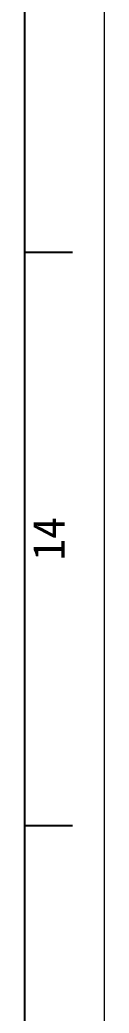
# Model space of a CAD drawing. Header units: millimetres. Extents: x 139 to 980, y -140 to 1049.
# Drawn here: x 970 to 980, y 799 to 924 of the extents above; entities that cross this region are included whole.
import ezdxf
from ezdxf.enums import TextEntityAlignment as Align

# ---------------------------------------------------------------- set-up
doc = ezdxf.new("R2010")
doc.units = ezdxf.units.MM
doc.header["$LTSCALE"] = 12
doc.layers.add('AE_BOR', color=1, linetype='Continuous')
doc.styles.add('WD', font='')
doc.styles.get('WD').set_extended_font_data('SimHei')

# ---------------------------------------------------------------- blocks, each defined once
blk = doc.blocks.new('gb_a0_a')
blk.add_line((970, -115), (970, 1039))
at = {"layer": 'AE_BOR', "color": 1, "lineweight": 15}
blk.add_line((980, 1049), (980, -140), dxfattribs=at)
at = {"layer": 'AE_BOR'}
for p, q in [((970, 894.75), (976, 894.75)), ((970, 822.63), (976, 822.63))]:
    blk.add_line(p, q, dxfattribs=at)
at = {"layer": 'AE_BOR', "style": 'WD'}
blk.add_text('14', height=4, rotation=90, dxfattribs=at).set_placement((975, 858.69), align=Align.CENTER)

msp = doc.modelspace()

# ---------------------------------------------------------------- block references
msp.add_blockref('gb_a0_a', (0, 0))

doc.saveas('drawing.dxf')
